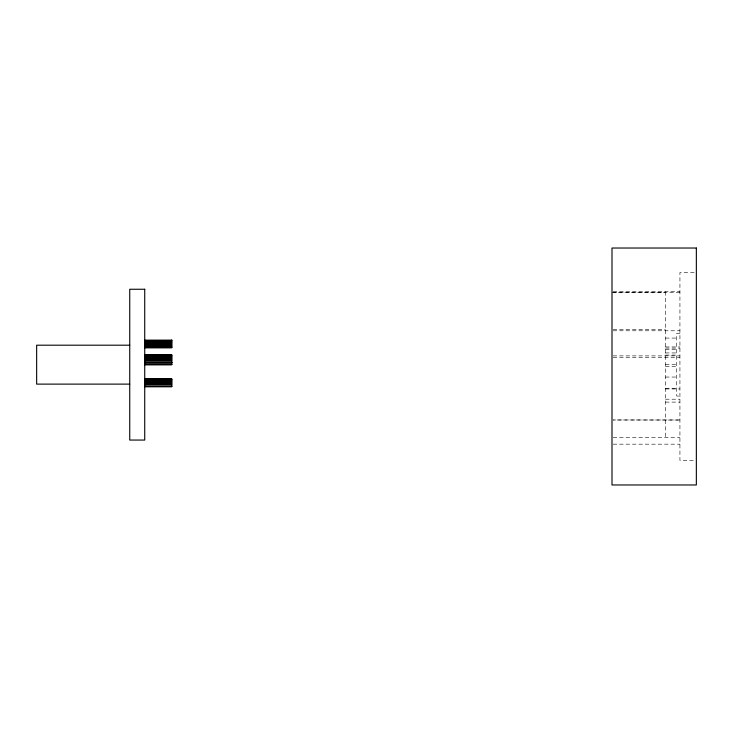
<?xml version="1.0" encoding="UTF-8"?>
<svg xmlns="http://www.w3.org/2000/svg" width="733" height="733" viewBox="0 0 733 733"><rect width="100%" height="100%" fill="white"/><g stroke="black" fill="none" stroke-linecap="round" stroke-linejoin="round"><path stroke-width="0.55" stroke-dasharray="3.67 2.75" d="M694.16 272.52L679.931 272.52L679.931 460.48L694.16 460.48M613.145 291.734L679.931 291.734M612 292.293L679.931 292.293M613.145 292.623L665.518 292.623M613.145 329.401L665.518 329.401M613.145 330.785L679.931 330.785M679.931 333.268L676.733 333.268L676.733 396.049L679.931 396.049M665.518 338.078L676.733 338.078M665.518 346.956L679.931 346.956M665.518 348.083L679.931 348.083M665.518 349.659L676.733 349.659M665.518 352.949L676.733 352.949M665.518 355.084L676.733 355.084M613.145 355.89L679.931 355.89M613.145 357.392L679.931 357.392M665.518 364.539L676.733 364.539M665.518 366.674L676.733 366.674M665.518 377.046L676.733 377.046M665.518 388.637L676.733 388.637M665.518 388.948L679.931 388.948M665.518 399.21L679.931 399.21M665.518 402.105L679.931 402.105M613.145 437.409L679.931 437.409M613.136 444.171L679.931 444.171M665.518 291.734L665.518 437.409M679.931 419.982L613.145 419.982L679.931 420.036"/><path stroke-width="1.1" d="M144.731 340.149L171.779 340.149M144.731 340.533L171.779 340.533M144.731 341.147L171.779 341.147M144.731 341.945L171.779 341.945M144.731 342.87L171.779 342.87M144.731 343.869L171.779 343.869M144.731 344.867L171.779 344.867M129.741 345.197L36.65 345.197L36.65 384.119L129.741 384.119M144.731 345.793L171.779 345.793M144.731 346.59L171.779 346.59M144.731 347.204L171.779 347.204M144.731 347.589L171.779 347.589M144.731 347.717L171.779 347.717L171.779 340.02M144.731 354.9L171.779 354.9L171.779 364.722L144.731 364.722M144.731 355.029L171.779 355.029M144.731 355.413L171.779 355.413M144.731 356.027L171.779 356.027M144.731 356.824L171.779 356.824M144.731 357.75L171.779 357.75M144.731 358.749L171.779 358.749M144.731 359.747L171.779 359.747M144.731 360.673L171.779 360.673M144.731 362.075L171.779 362.075M144.731 362.459L171.779 362.459M144.731 362.597L171.779 362.597M144.731 362.798L171.779 362.798M144.731 364.209L171.779 364.209M144.731 364.594L171.779 364.594M144.731 378.998L171.779 378.998L171.779 386.685L144.731 386.685M144.731 379.126L171.779 379.126M144.731 379.511L171.779 379.511M144.731 380.125L171.779 380.125M144.731 380.922L171.779 380.922M144.731 381.847L171.779 381.847M144.731 382.846L171.779 382.846M144.731 383.835L171.779 383.835M144.731 384.761L171.779 384.761M144.731 386.172L171.779 386.172M144.731 386.557L171.779 386.557M696.35 248.029L612 248.029L612 484.971L696.35 484.971L696.35 248.029M144.731 289.26L129.741 289.26L129.741 440.057L144.731 440.057L144.731 289.26"/></g></svg>
